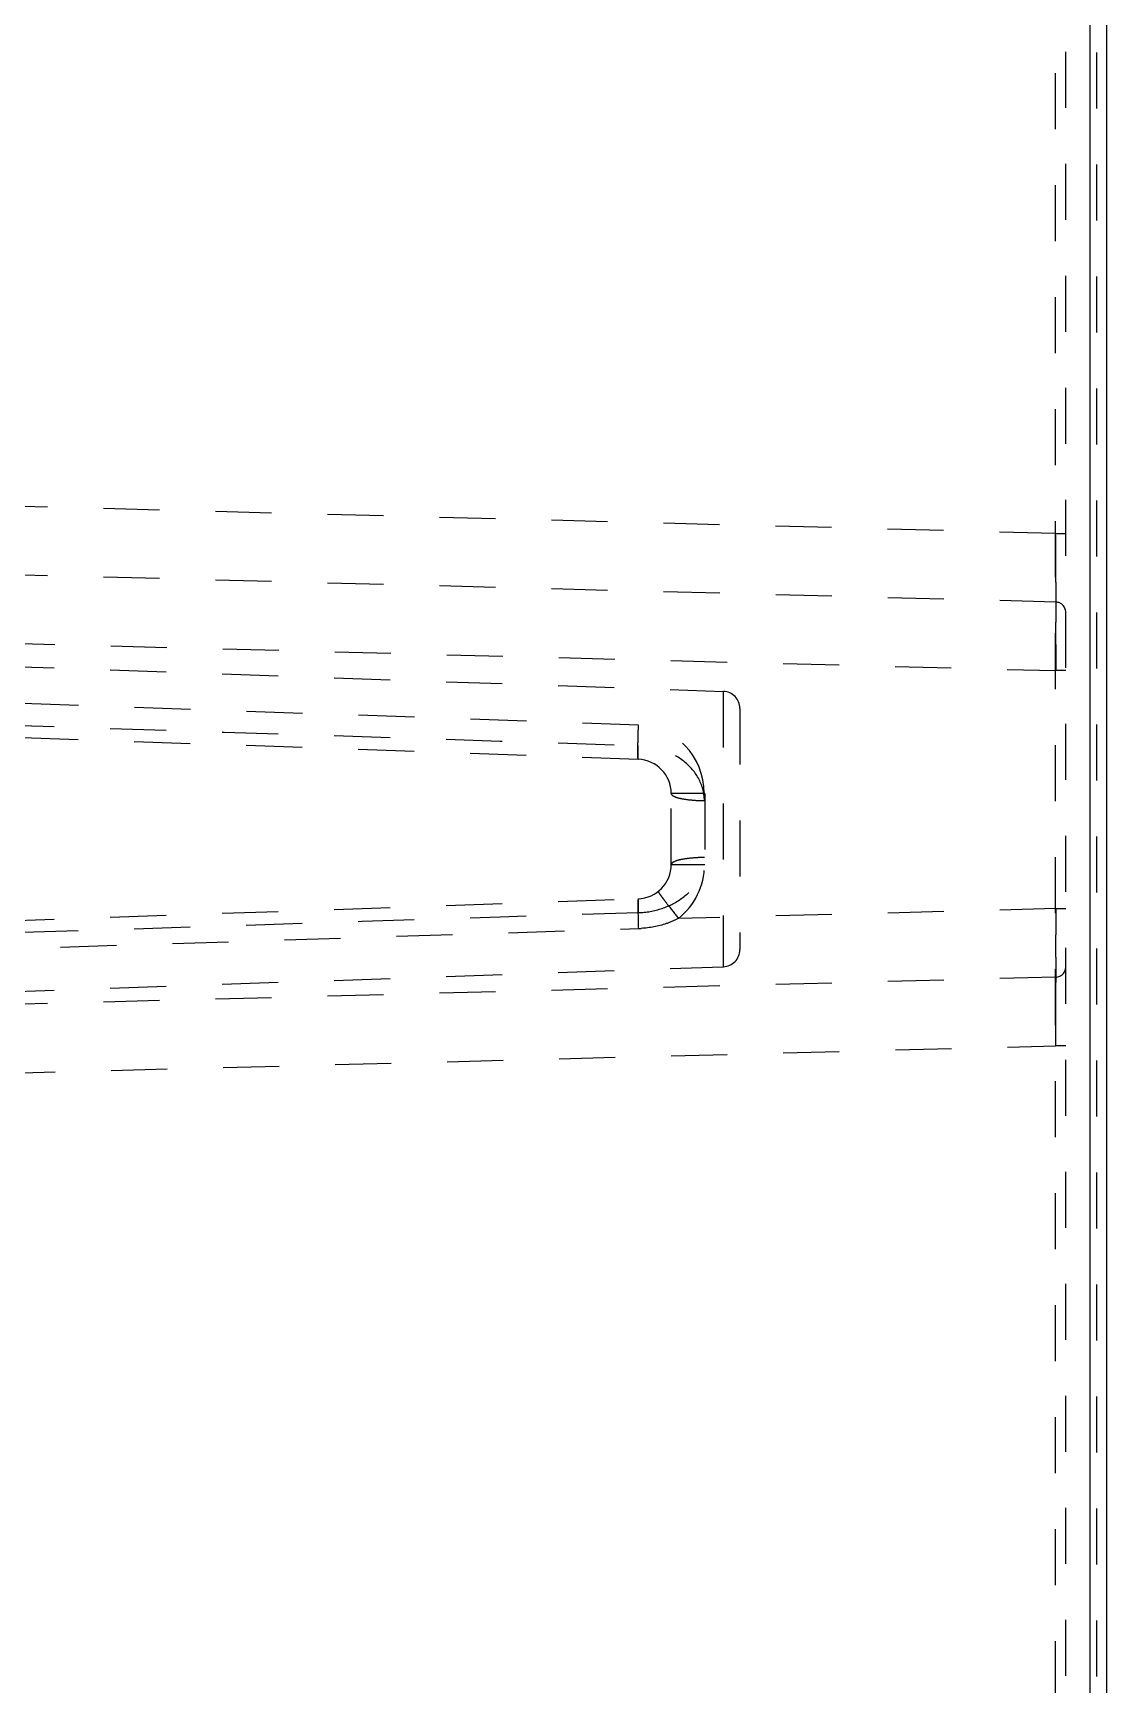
# Model space of a CAD drawing. Header units: millimetres. Extents: x -1265 to 1982, y -12197 to 1934.
# Drawn here: x 568.29 to 599.6, y 55.75 to 103.94 of the extents above; entities that cross this region are included whole.
import ezdxf

# ---------------------------------------------------------------- set-up
doc = ezdxf.new("R2010")
doc.units = ezdxf.units.MM
doc.header["$LTSCALE"] = 16.335
doc.linetypes.add('HIDDEN', pattern=[0.2, 0.1, -0.1])
doc.layers.get('0').update_dxf_attribs({"linetype": 'CONTINUOUS'})
doc.layers.add('DEFAULT_2', color=8, linetype='HIDDEN')

msp = doc.modelspace()

# ---------------------------------------------------------------- linework, layer by layer
at = {"color": 7, "linetype": 'Continuous'}
for p, q in [((599.598, -130.768), (599.598, 267)), ((599.107, 36.676), (599.107, 107.115))]:
    msp.add_line(p, q, dxfattribs=at)
at = {"layer": 'DEFAULT_2', "color": 8, "linetype": 'HIDDEN'}
for p, q in [((598.398, -117.13), (598.398, 264.87)), ((599.303, -117.146), (599.303, 264.886)), ((598.103, -114.483), (598.103, 260.223)), ((598.103, 89.341), (521.58, 91.344)), ((598.106, 87.341), (521.572, 89.345)), ((598.103, 89.341), (598.398, 89.341)), ((521.572, 87.345), (598.106, 85.341)), ((521.563, 87.072), (588.415, 84.737)), ((585.941, 83.754), (521.572, 86.001)), ((598.398, 85.341), (598.106, 85.341)), ((585.933, 82.754), (521.563, 85.002)), ((588.415, 84.737), (588.415, 76.704)), ((588.898, 84.238), (588.898, 77.203)), ((587.872, 81.755), (586.898, 81.755)), ((586.898, 79.686), (586.898, 81.755)), ((587.872, 81.755), (587.872, 79.686)), ((586.898, 79.686), (587.872, 79.686)), ((521.563, 76.439), (585.933, 78.687)), ((598.106, 78.399), (587.104, 78.111)), ((598.106, 78.399), (598.398, 78.399)), ((565.823, 77.173), (585.938, 77.818)), ((521.563, 74.369), (588.415, 76.704)), ((598.106, 76.4), (521.572, 74.396)), ((521.58, 72.396), (598.103, 74.4)), ((598.398, 74.4), (598.103, 74.4))]:
    msp.add_line(p, q, dxfattribs=at)
for centre, radius, start, end in [((-28.493, 86.853), 626.601, 0.098092, 0.227415), ((598.098, 87.041), 0.3, 0.0007, 88.5), ((328.402, 86.782), 269.707, 359.8566, 359.99438), ((588.398, 84.238), 0.5, 0, 88), ((585.871, 81.767), 1.988, 0.0112, 87.9832), ((585.898, 81.755), 1, 0, 88), ((585.898, 79.686), 1, 272, 360), ((585.878, 79.678), 1.989, 308.0574, 359.9977), ((620.667, 104.37), 42.614, 217.3546, 218.0394), ((585.842, 80.817), 3, 271.8329, 273.4176), ((291.072, 76.91), 307.037, 0.01399, 0.13502), ((588.398, 77.203), 0.5, 272, 360), ((598.098, 76.7), 0.3, 271.5, 359.9993), ((490.177, 76.029), 107.93, 359.8863, 0.1153), ((69.12, 76.61), 528.988, 359.76065, 359.91384)]:
    msp.add_arc(centre, radius, start, end, dxfattribs=at)
for points, knots in [([(598.107, 87.926), (598.107, 87.844), (598.107, 87.728), (598.107, 87.584), (598.107, 87.501), (598.107, 87.434), (598.106, 87.391), (598.107, 87.364), (598.105, 87.353), (598.109, 87.341), (598.106, 87.341)], [0, 0, 0, 0, 0.422102, 0.593338, 0.736318, 0.849757, 0.932371, 0.961717, 0.982876, 1, 1, 1, 1]), ([(598.106, 87.341), (598.109, 87.341), (598.103, 87.32), (598.11, 87.299), (598.107, 87.247), (598.109, 87.183), (598.108, 87.099), (598.109, 86.955), (598.109, 86.838), (598.109, 86.755)], [0, 0, 0, 0, 0.016611, 0.065875, 0.147201, 0.259968, 0.403355, 0.575719, 1, 1, 1, 1]), ([(598.108, 86.107), (598.108, 86.045), (598.107, 85.79), (598.106, 85.535), (598.106, 85.341)], [0, 0, 0, 0, 0.242002, 1, 1, 1, 1]), ([(585.933, 82.754), (585.931, 82.754), (585.93, 82.764), (585.928, 82.775), (585.927, 82.8), (585.925, 82.848), (585.924, 82.933), (585.924, 83.058), (585.927, 83.212), (585.932, 83.447), (585.937, 83.63), (585.941, 83.754)], [0, 0, 0, 0, 0.005295, 0.019628, 0.043119, 0.075665, 0.167379, 0.293647, 0.451421, 0.630082, 1, 1, 1, 1]), ([(585.933, 82.754), (585.93, 82.754), (585.932, 82.77), (585.928, 82.786), (585.929, 82.824), (585.929, 82.87), (585.929, 82.929), (585.93, 83.026), (585.932, 83.104), (585.933, 83.159)], [0, 0, 0, 0, 0.018967, 0.072959, 0.159802, 0.277039, 0.422177, 0.592719, 1, 1, 1, 1]), ([(587.863, 81.549), (587.863, 81.777), (587.734, 82.235), (587.261, 82.75), (586.636, 83.071), (586.169, 83.151), (585.933, 83.159)], [0, 0, 0, 0, 0.247377, 0.492247, 0.742632, 1, 1, 1, 1]), ([(586.898, 81.755), (586.898, 81.72), (587.013, 81.65), (587.207, 81.601), (587.516, 81.561), (587.743, 81.55), (587.863, 81.549)], [0, 0, 0, 0, 0.102175, 0.319659, 0.643386, 1, 1, 1, 1]), ([(585.933, 78.282), (586.169, 78.289), (586.635, 78.37), (587.259, 78.691), (587.734, 79.205), (587.863, 79.664), (587.863, 79.891)], [0, 0, 0, 0, 0.257074, 0.507277, 0.752015, 1, 1, 1, 1]), ([(587.863, 79.891), (587.743, 79.891), (587.516, 79.88), (587.207, 79.84), (587.013, 79.791), (586.898, 79.721), (586.898, 79.686)], [0, 0, 0, 0, 0.356614, 0.680341, 0.897825, 1, 1, 1, 1]), ([(585.933, 78.687), (585.93, 78.687), (585.93, 78.673), (585.927, 78.656), (585.926, 78.619), (585.926, 78.592), (585.925, 78.576)], [0, 0, 0, 0, 0.066892, 0.254678, 0.565631, 1, 1, 1, 1]), ([(585.925, 78.576), (585.925, 78.531), (585.925, 78.279), (585.932, 78.026), (585.938, 77.818)], [0, 0, 0, 0, 0.178037, 1, 1, 1, 1]), ([(585.933, 78.687), (585.93, 78.687), (585.932, 78.673), (585.929, 78.657), (585.929, 78.622), (585.929, 78.577), (585.929, 78.519), (585.93, 78.42), (585.932, 78.339), (585.933, 78.281)], [0, 0, 0, 0, 0.017333, 0.067041, 0.148497, 0.260808, 0.403049, 0.574286, 1, 1, 1, 1]), ([(586.514, 78.899), (586.512, 78.897), (586.523, 78.885), (586.53, 78.868), (586.555, 78.835), (586.584, 78.792), (586.625, 78.737), (586.695, 78.643), (586.752, 78.568), (586.793, 78.514)], [0, 0, 0, 0, 0.017208, 0.066402, 0.14732, 0.259378, 0.401957, 0.574428, 1, 1, 1, 1]), ([(598.106, 78.399), (598.106, 78.334), (598.107, 78.079), (598.108, 77.824), (598.108, 77.634)], [0, 0, 0, 0, 0.255116, 1, 1, 1, 1]), ([(598.109, 76.985), (598.109, 76.903), (598.109, 76.786), (598.108, 76.642), (598.109, 76.558), (598.107, 76.494), (598.11, 76.442), (598.103, 76.42), (598.109, 76.4), (598.106, 76.4)], [0, 0, 0, 0, 0.424282, 0.596646, 0.740032, 0.8528, 0.934125, 0.983389, 1, 1, 1, 1]), ([(598.106, 76.4), (598.109, 76.4), (598.105, 76.387), (598.107, 76.377), (598.106, 76.349), (598.107, 76.306), (598.107, 76.268), (598.107, 76.246)], [0, 0, 0, 0, 0.064939, 0.145182, 0.256475, 0.569783, 1, 1, 1, 1])]:
    msp.add_open_spline(points, degree=3, knots=knots, dxfattribs=at)
for points in [[(521.563, 85.283), (543.019, 84.563), (564.476, 83.849), (585.933, 83.159)], [(585.933, 78.281), (564.476, 77.591), (543.019, 76.878), (521.563, 76.157)], [(587.104, 78.111), (586.992, 78.052), (586.874, 78.002), (586.753, 77.962)], [(586.753, 77.962), (586.518, 77.883), (586.269, 77.837), (586.021, 77.822)]]:
    msp.add_open_spline(points, degree=3, dxfattribs=at)

doc.saveas('drawing.dxf')
